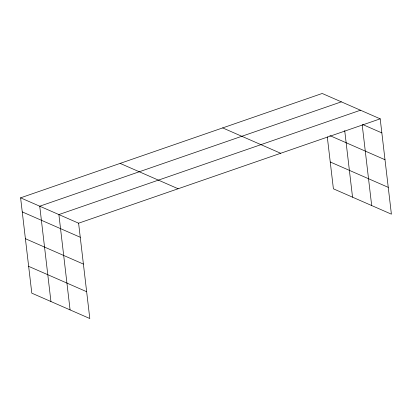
<?xml version="1.0" encoding="UTF-8"?>
<svg xmlns="http://www.w3.org/2000/svg" width="412" height="412" viewBox="0 0 412 412"><rect width="100%" height="100%" fill="white"/><g stroke="black" fill="none" stroke-linecap="round" stroke-linejoin="round"><path stroke-width="0.62" d="M20.6 197.832L78.604 223.196L89.801 318.528L31.801 293.159L20.6 197.832L322.199 93.472L380.199 118.841L391.4 214.168L333.396 188.804L327.293 136.872M341.337 101.846L39.743 206.201L50.939 301.533M360.479 110.215L58.885 214.57L70.081 309.901M78.604 223.196L380.199 118.841M362.714 124.537L381.852 132.906M329.899 135.63L385.004 159.722M330.244 161.988L388.248 187.352M222.671 127.911L280.675 153.274M120.129 163.394L178.133 188.758M22.253 211.897L80.258 237.261M25.405 238.713L83.409 264.082M28.649 266.343L86.654 291.706M362.21 124.924L371.681 205.547M344.715 130.599L352.538 197.178"/></g></svg>
